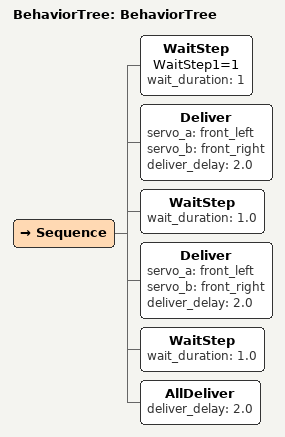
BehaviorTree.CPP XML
<root main_tree_to_execute="BehaviorTree">
    <!-- TwinDeliver + Deliver 地面联合测试                             -->
    <!-- 不起飞，仅验证投放机构逻辑                                     -->
    <!-- 预期:                                                        -->
    <!--   TwinDeliver → front_left + front_right 同时打开              -->
    <!--   Deliver(front_left, back_left) → front_left 已投 → back_left -->

    <BehaviorTree ID="BehaviorTree">
        <Sequence>
            <WaitStep name="WaitStep1=1" wait_duration="1" />

            <!-- 单门投放: front_left 已投 → fallback 到 back_left -->
            <Deliver servo_a="front_left" servo_b="front_right"
                     deliver_delay="2.0" />
            <WaitStep wait_duration="1.0" />

            <!-- 单门投放: front_left 已投 → fallback 到 back_left -->
            <Deliver servo_a="front_left" servo_b="front_right"
                     deliver_delay="2.0" />
            <WaitStep wait_duration="1.0" />

            <AllDeliver deliver_delay="2.0"/>

        </Sequence>
    </BehaviorTree>

</root>
